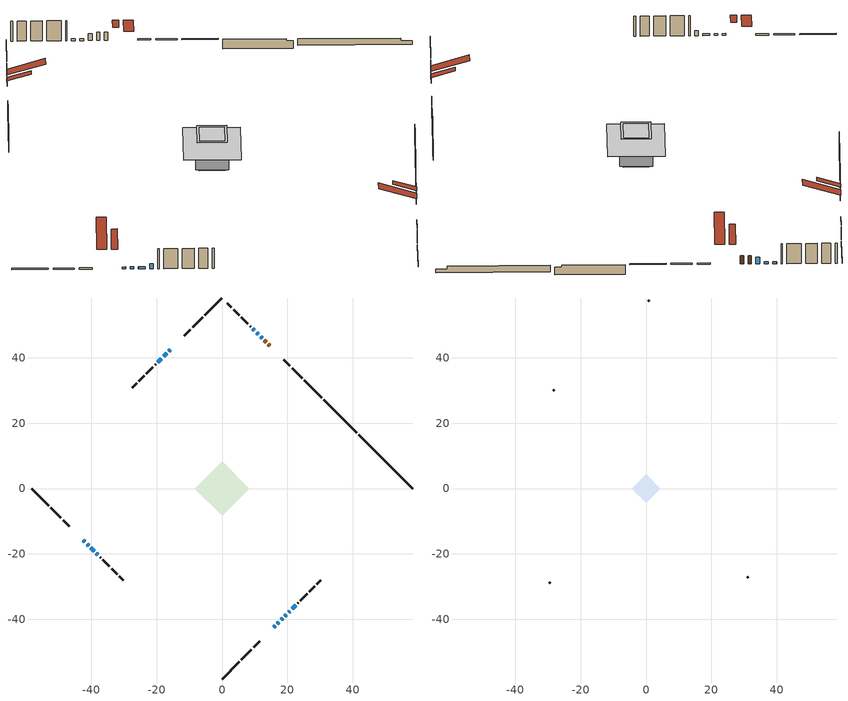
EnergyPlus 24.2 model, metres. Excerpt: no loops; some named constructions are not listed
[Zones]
conditioned space
 floor adiabatic (AdiabaticFloorConstruction): -8.29,0 0,8.29 8.29,0 0,-8.29 z2.58
 floor foundation (Slab1 construction): -4.77,0 0,4.77 4.77,0 0,-4.77 z-1.46
 floor foundation (Slab1 construction 1): -3.74,0 0,3.74 3.74,0 0,-3.74 z-2.15
 wall outside (RimJoist1 construction): 0,-58.33 5.28,-53.05 / -58.33,0 -53.05,-5.28 / 0,58.33 -5.28,53.05 / 30.48,27.85 25.2,33.13 z0.14:0.44
 wall outside (RimJoist2 construction): 5.94,-52.39 9.02,-49.31 / -52.39,-5.94 -49.31,-9.02 / -5.94,52.39 -9.02,49.31 / 24.55,33.78 21.47,36.86 z0.14:0.44
 wall outside (RimJoist3 construction): 9.67,-48.66 11.57,-46.76 / -48.66,-9.67 -46.76,-11.57 / -9.67,48.66 -11.57,46.76 / 20.81,37.52 18.91,39.42 z0.14:0.44
 wall outside (AdiabaticWallConstruction 1): 14.59,43.74 14.13,44.2 / 13.48,44.85 13.01,45.32 z0.14:2.17
 wall outside (AdiabaticWallConstruction): -15.89,42.44 -16.34,41.99 z0.14:0.65; 15.89,-42.44 16.23,-42.1 z0.14:1; 12.35,45.98 11.79,46.54 z0.14:1.74; 16.88,-41.44 17.43,-40.9 z0.14:0.9; 11.14,47.19 10.6,47.73 / -42.44,-15.89 -41.97,-16.36 / -41.32,-17.01 -40.78,-17.55 / -40.12,-18.21 -39.19,-19.14 / 9.94,48.39 9.4,48.93 / 18.08,-40.25 18.55,-39.78 z0.14:0.6; -16.99,41.34 -17.91,40.42 z0.14:1.79; 19.2,-39.12 19.75,-38.58 / -38.53,-19.8 -37.99,-20.34 / -18.57,39.76 -19.64,38.68 / 21.45,-36.88 22.53,-35.8 z0.14:1.36; 20.4,-37.93 20.8,-37.53 z0.14:0.96
 wall outside (Wall1 construction): 23.19,-35.14 23.36,-34.97 / -37.33,-20.99 -37.16,-21.17 / -20.3,38.03 -20.47,37.86 / 8.75,49.58 8.57,49.75 z0.14:5.02
 wall outside (Wall2 construction): 24.02,-34.31 26.05,-32.28 / -36.51,-21.82 -34.47,-23.86 / -21.13,37.2 -23.16,35.17 / 7.92,50.41 5.88,52.44 z0.14:5.02
 wall outside (Wall3 construction): 26.71,-31.62 28.39,-29.94 / -33.82,-24.51 -32.14,-26.19 / -23.82,34.51 -25.5,32.83 / 5.23,53.1 3.55,54.78 z0.14:5.02
 wall outside (Wall4 construction): 29.04,-29.29 30.31,-28.02 / -31.48,-26.85 -30.21,-28.11 / -26.16,32.17 -27.42,30.91 / 2.89,55.44 1.63,56.7 z0.14:5.02
 wall foundation (FoundationWall1 construction): 41.91,16.42,-1.46 41.91,16.42,0.14 56.69,1.64,0.14 56.69,1.64,-0.55 58.33,0,-0.55 58.33,0,-1.46
 wall foundation (FoundationWall2 construction): 31.14,27.19,-2.15 31.14,27.19,0.14 40.24,18.09,0.14 40.24,18.09,-0.31 41.25,17.08,-0.31 41.25,17.08,-2.15
 window (WindowConstruction 8): -15.89,42.44 -16.34,41.99 z0.14:0.65
 window (WindowConstruction 9): 15.89,-42.44 16.23,-42.1 z0.14:1
 window (WindowConstruction 6): 12.35,45.98 11.79,46.53 z0.14:1.74
 window (WindowConstruction 7): 16.89,-41.44 17.42,-40.9 z0.14:0.9
 window (WindowConstruction 10): 11.14,47.19 10.6,47.73 z0.14:0.6
 window (WindowConstruction 11): -42.44,-15.89 -41.97,-16.36 z0.14:0.6
 window (WindowConstruction 12): -41.32,-17.01 -40.78,-17.55 z0.14:0.6
 window (WindowConstruction 13): -40.12,-18.21 -39.19,-19.14 z0.14:0.6
 window (WindowConstruction 14): 9.94,48.39 9.4,48.93 z0.14:0.6
 window (WindowConstruction 15): 18.08,-40.25 18.55,-39.78 z0.14:0.6
 window (WindowConstruction): -16.99,41.34 -17.91,40.42 z0.14:1.79
 window (WindowConstruction 1): 19.21,-39.12 19.74,-38.58 z0.14:1.36
 window (WindowConstruction 2): 20.4,-37.93 20.8,-37.53 z0.14:0.95
 window (WindowConstruction 3): -38.53,-19.8 -37.99,-20.34 z0.14:1.36
 window (WindowConstruction 4): -18.57,39.76 -19.64,38.69 z0.14:1.36
 window (WindowConstruction 5): 21.45,-36.88 22.53,-35.8 z0.14:1.36
 door (Door): 14.59,43.74 14.13,44.2 z0.14:2.17
 door (Door 1): 13.48,44.85 13.01,45.32 z0.14:2.17
 ceiling adiabatic (AdiabaticFloorConstruction): 0,-8.29 8.29,0 0,8.29 -8.29,0 z2.58
 roof outside (Roof3 construction): 15.23,-43.1,5.02 11.8,-39.66,6.64 10.89,-40.57,6.64 14.33,-44,5.02; -43.1,-15.23,5.02 -39.66,-11.8,6.64 -40.57,-10.89,6.64 -44,-14.33,5.02; -15.23,43.1,5.02 -11.8,39.66,6.64 -10.89,40.57,6.64 -14.33,44,5.02; 15.25,43.08,5.02 11.82,39.65,6.64 12.72,38.74,6.64 16.15,42.17,5.02
attic - vented
 floor to conditioned space (Floor1 construction Reversed): -3.61,0 0,3.61 3.61,0 0,-3.61 z5.02
 floor to conditioned space (Floor2 construction Reversed): -4.32,0 0,4.32 4.32,0 0,-4.32 z5.02
 wall outside (Wall5 construction): 30.96,-27.36 31.28,-27.05 / -29.56,-28.77 -29.25,-29.08 / -28.08,30.25 -28.39,29.94 / 0.97,57.36 0.66,57.67 z0.14:5.02
 roof outside (Roof1 construction): 13.67,-44.66,5.02 8.19,-39.18,7.6 6.74,-40.62,7.6 12.22,-46.1,5.02; -44.66,-13.67,5.02 -39.18,-8.19,7.6 -40.62,-6.74,7.6 -46.1,-12.22,5.02; -13.67,44.66,5.02 -8.19,39.18,7.6 -6.74,40.62,7.6 -12.22,46.1,5.02; 16.81,41.52,5.02 11.33,36.03,7.6 12.77,34.59,7.6 18.26,40.07,5.02
[Material] Roughness=Rough; Thermal Absorptance=0.9
Name | Thickness {m} | Conductivity {W/m-K} | Density {kg/m3} | Specific Heat {J/kg-K} | Solar Absorptance | Visible Absorptance
ceiling loosefill ins | 0.0846667 | 0.0480833 | 16.02 | 1046.75 | 0.7 | 0.7
ceiling stud and cavity | 0.1397 | 0.629645 | 65.682 | 1177.47 | 0.7 | 0.7
ceiling stud and cavity 1 | 0.1397 | 0.108681 | 65.682 | 1177.47 | 0.7 | 0.7
gypsum board | 0.0127 | 0.160291 | 801 | 837.4 | 0.6 | 0.6
[Construction]
Floor1 construction: ceiling loosefill ins, ceiling stud and cavity, gypsum board
Floor2 construction: ceiling stud and cavity 1, gypsum board
[EnergyManagementSystem:Program]
component_loads_program: Set loads_htg_walls = 0; Set loads_htg_rim_joists = 0; Set loads_htg_foundation_walls = 0; Set loads_htg_floors = 0; Set loads_htg_slabs = 0; Set loads_htg_ceilings = 0; Set loads_htg_roofs = 0; Set loads_htg_windows_conduction = 0; Set loads_htg_windows_solar = 0; Set loads_htg_doors = 0; Set loads_htg_skylights_conduction = 0; Set loads_htg_skylights_solar = 0; Set loads_htg_internal_mass = 0; Set loads_htg_intgains = 0; Set loads_htg_lighting = 0; Set loads_htg_infil = 0; Set loads_htg_mechvent = 0; Set loads_htg_natvent = 0; Set loads_htg_whf = 0; Set loads_htg_ducts = 0; Set loads_clg_walls = 0; Set loads_clg_rim_joists = 0; Set loads_clg_foundation_walls = 0; Set loads_clg_floors = 0; Set loads_clg_slabs = 0; Set loads_clg_ceilings = 0; Set loads_clg_roofs = 0; Set loads_clg_windows_conduction = 0; Set loads_clg_windows_solar = 0; Set loads_clg_doors = 0; Set loads_clg_skylights_conduction = 0; Set loads_clg_skylights_solar = 0; Set loads_clg_internal_mass = 0; Set loads_clg_intgains = 0; Set loads_clg_lighting = 0; Set loads_clg_infil = 0; Set loads_clg_mechvent = 0; Set loads_clg_natvent = 0; Set loads_clg_whf = 0; Set loads_clg_ducts = 0; Set hr_walls = 0; Set hr_walls = hr_walls + s_conv_24 + s_ig_24 + s_sol_24 + s_lgt_24 + s_surf_24; Set hr_walls = hr_walls + s_conv_25 + s_ig_25 + s_sol_25 + s_lgt_25 + s_surf_25; Set hr_walls = hr_walls + s_conv_26 + s_ig_26 + s_sol_26 + s_lgt_26 + s_surf_26; Set hr_walls = hr_walls + s_conv_27 + s_ig_27 + s_sol_27 + s_lgt_27 + s_surf_27; Set hr_walls = hr_walls + s_conv_28 + s_ig_28 + s_sol_28 + s_lgt_28 + s_surf_28; Set hr_walls = hr_walls + s_conv_29 + s_ig_29 + s_sol_29 + s_lgt_29 + s_surf_29; Set hr_walls = hr_walls + s_conv_30 + s_ig_30 + s_sol_30 + s_lgt_30 + s_surf_30; Set hr_walls = hr_walls + s_conv_31 + s_ig_31 + s_sol_31 + s_lgt_31 + s_surf_31; Set hr_walls = hr_walls + s_conv_32 + s_ig_32 + s_sol_32 + s_lgt_32 + s_surf_32; Set hr_walls = hr_walls + s_conv_33 + s_ig_33 + s_sol_33 + s_lgt_33 + s_surf_33; Set hr_walls = hr_walls + s_conv_34 + s_ig_34 + s_sol_34 + s_lgt_34 + s_surf_34; Set hr_walls = hr_walls + s_conv_35 + s_ig_35 + s_sol_35 + s_lgt_35 + s_surf_35; Set hr_walls = hr_walls + s_conv_36 + s_ig_36 + s_sol_36 + s_lgt_36 + s_surf_36; Set hr_walls = hr_walls + s_conv_37 + s_ig_37 + s_sol_37 + s_lgt_37 + s_surf_37; Set hr_walls = hr_walls + s_conv_38 + s_ig_38 + s_sol_38 + s_lgt_38 + s_surf_38; Set hr_walls = hr_walls + s_conv_39 + s_ig_39 + s_sol_39 + s_lgt_39 + s_surf_39; Set hr_rim_joists = 0; Set hr_rim_joists = hr_rim_joists + s_conv_6 + s_ig_6 + s_sol_6 + s_lgt_6 + s_surf_6; Set hr_rim_joists = hr_rim_joists + s_conv_7 + s_ig_7 + s_sol_7 + s_lgt_7 + s_surf_7; Set hr_rim_joists = hr_rim_joists + s_conv_8 + s_ig_8 + s_sol_8 + s_lgt_8 + s_surf_8; Set hr_rim_joists = hr_rim_joists + s_conv_9 + s_ig_9 + s_sol_9 + s_lgt_9 + s_surf_9; Set hr_rim_joists = hr_rim_joists + s_conv_10 + s_ig_10 + s_sol_10 + s_lgt_10 + s_surf_10; Set hr_rim_joists = hr_rim_joists + s_conv_11 + s_ig_11 + s_sol_11 + s_lgt_11 + s_surf_11; Set hr_rim_joists = hr_rim_joists + s_conv_12 + s_ig_12 + s_sol_12 + s_lgt_12 + s_surf_12; Set hr_rim_joists = hr_rim_joists + s_conv_13 + s_ig_13 + s_sol_13 + s_lgt_13 + s_surf_13; Set hr_rim_joists = hr_rim_joists + s_conv_14 + s_ig_14 + s_sol_14 + s_lgt_14 + s_surf_14; Set hr_rim_joists = hr_rim_joists + s_conv_15 + s_ig_15 + s_sol_15 + s_lgt_15 + s_surf_15; Set hr_rim_joists = hr_rim_joists + s_conv_16 + s_ig_16 + s_sol_16 + s_lgt_16 + s_surf_16; Set hr_rim_joists = hr_rim_joists + s_conv_17 + s_ig_17 + s_sol_17 + s_lgt_17 + s_surf_17; Set hr_foundation_walls = 0; Set hr_foundation_walls = hr_foundation_walls + s_conv_2 + s_ig_2 + s_sol_2 + s_lgt_2 + s_surf_2; Set hr_foundation_walls = hr_foundation_walls + s_conv_3 + s_ig_3 + s_sol_3 + s_lgt_3 + s_surf_3; Set hr_floors = 0; Set hr_slabs = 0; Set hr_slabs = hr_slabs + s_conv_22 + s_ig_22 + s_sol_22 + s_lgt_22 + s_surf_22; Set hr_slabs = hr_slabs + s_conv_23 + s_ig_23 + s_sol_23 + s_lgt_23 + s_surf_23; Set hr_ceilings = 0; Set hr_ceilings = hr_ceilings + s_conv + s_ig + s_sol + s_lgt + s_surf; Set hr_ceilings = hr_ceilings + s_conv_1 + s_ig_1 + s_sol_1 + s_lgt_1 + s_surf_1; Set hr_roofs = 0; Set hr_roofs = hr_roofs + s_conv_18 + s_ig_18 + s_sol_18 + s_lgt_18 + s_surf_18; Set hr_roofs = hr_roofs + s_conv_19 + s_ig_19 + s_sol_19 + s_lgt_19 + s_surf_19; Set hr_roofs = hr_roofs + s_conv_20 + s_ig_20 + s_sol_20 + s_lgt_20 + s_surf_20; Set hr_roofs = hr_roofs + s_conv_21 + s_ig_21 + s_sol_21 + s_lgt_21 + s_surf_21; Set hr_windows_conduction = 0; Set hr_windows_conduction = hr_windows_conduction + ss_conv_2; Set hr_windows_conduction = hr_windows_conduction + ss_ig_2; Set hr_windows_conduction = hr_windows_conduction + ss_surf_2; Set hr_windows_conduction = hr_windows_conduction + ss_conv_3; Set hr_windows_conduction = hr_windows_conduction + ss_ig_3; Set hr_windows_conduction = hr_windows_conduction + ss_surf_3; Set hr_windows_conduction = hr_windows_conduction + ss_conv_4; Set hr_windows_conduction = hr_windows_conduction + ss_ig_4; Set hr_windows_conduction = hr_windows_conduction + ss_surf_4; Set hr_windows_conduction = hr_windows_conduction + ss_conv_5; Set hr_windows_conduction = hr_windows_conduction + ss_ig_5; Set hr_windows_conduction = hr_windows_conduction + ss_surf_5; Set hr_windows_conduction = hr_windows_conduction + ss_conv_6; Set hr_windows_conduction = hr_windows_conduction + ss_ig_6; Set hr_windows_conduction = hr_windows_conduction + ss_surf_6; Set hr_windows_conduction = hr_windows_conduction + ss_conv_7; Set hr_windows_conduction = hr_windows_conduction + ss_ig_7; Set hr_windows_conduction = hr_windows_conduction + ss_surf_7; Set hr_windows_conduction = hr_windows_conduction + ss_conv_8; Set hr_windows_conduction = hr_windows_conduction + ss_ig_8; Set hr_windows_conduction = hr_windows_conduction + ss_surf_8; Set hr_windows_conduction = hr_windows_conduction + ss_conv_9; Set hr_windows_conduction = hr_windows_conduction + ss_ig_9; Set hr_windows_conduction = hr_windows_conduction + ss_surf_9; Set hr_windows_conduction = hr_windows_conduction + ss_conv_10; Set hr_windows_conduction = hr_windows_conduction + ss_ig_10; Set hr_windows_conduction = hr_windows_conduction + ss_surf_10; Set hr_windows_conduction = hr_windows_conduction + ss_conv_11; Set hr_windows_conduction = hr_windows_conduction + ss_ig_11; Set hr_windows_conduction = hr_windows_conduction + ss_surf_11; Set hr_windows_conduction = hr_windows_conduction + ss_conv_12; Set hr_windows_conduction = hr_windows_conduction + ss_ig_12; Set hr_windows_conduction = hr_windows_conduction + ss_surf_12; Set hr_windows_conduction = hr_windows_conduction + ss_conv_13; Set hr_windows_conduction = hr_windows_conduction + ss_ig_13; Set hr_windows_conduction = hr_windows_conduction + ss_surf_13; Set hr_windows_conduction = hr_windows_conduction + ss_conv_14; Set hr_windows_conduction = hr_windows_conduction + ss_ig_14; Set hr_windows_conduction = hr_windows_conduction + ss_surf_14; Set hr_windows_conduction = hr_windows_conduction + ss_conv_15; Set hr_windows_conduction = hr_windows_conduction + ss_ig_15; Set hr_windows_conduction = hr_windows_conduction + ss_surf_15; Set hr_windows_conduction = hr_windows_conduction + ss_conv_16; Set hr_windows_conduction = hr_windows_conduction + ss_ig_16; Set hr_windows_conduction = hr_windows_conduction + ss_surf_16; Set hr_windows_conduction = hr_windows_conduction + ss_conv_17; Set hr_windows_conduction = hr_windows_conduction + ss_ig_17; Set hr_windows_conduction = hr_windows_conduction + ss_surf_17; Set hr_windows_solar = 0; Set hr_windows_solar = hr_windows_solar - ss_trans_in * ZoneTimestep * 3600 + ss_back_out * ZoneTimestep * 3600 + ss_trans_out * ZoneTimestep * 3600; Set hr_windows_solar = hr_windows_solar - ss_trans_in_1 * ZoneTimestep * 3600 + ss_back_out_1 * ZoneTimestep * 3600 + ss_trans_out_1 * ZoneTimestep * 3600; Set hr_windows_solar = hr_windows_solar - ss_trans_in_2 * ZoneTimestep * 3600 + ss_back_out_2 * ZoneTimestep * 3600 + ss_trans_out_2 * ZoneTimestep * 3600; Set hr_windows_solar = hr_windows_solar - ss_trans_in_3 * ZoneTimestep * 3600 + ss_back_out_3 * ZoneTimestep * 3600 + ss_trans_out_3 * ZoneTimestep * 3600; Set hr_windows_solar = hr_windows_solar - ss_trans_in_4 * ZoneTimestep * 3600 + ss_back_out_4 * ZoneTimestep * 3600 + ss_trans_out_4 * ZoneTimestep * 3600; Set hr_windows_solar = hr_windows_solar - ss_trans_in_5 * ZoneTimestep * 3600 + ss_back_out_5 * ZoneTimestep * 3600 + ss_trans_out_5 * ZoneTimestep * 3600; Set hr_windows_solar = hr_windows_solar - ss_trans_in_6 * ZoneTimestep * 3600 + ss_back_out_6 * ZoneTimestep * 3600 + ss_trans_out_6 * ZoneTimestep * 3600; Set hr_windows_solar = hr_windows_solar - ss_trans_in_7 * ZoneTimestep * 3600 + ss_back_out_7 * ZoneTimestep * 3600 + ss_trans_out_7 * ZoneTimestep * 3600; Set hr_windows_solar = hr_windows_solar - ss_trans_in_8 * ZoneTimestep * 3600 + ss_back_out_8 * ZoneTimestep * 3600 + ss_trans_out_8 * ZoneTimestep * 3600; Set hr_windows_solar = hr_windows_solar - ss_trans_in_9 * ZoneTimestep * 3600 + ss_back_out_9 * ZoneTimestep * 3600 + ss_trans_out_9 * ZoneTimestep * 3600; Set hr_windows_solar = hr_windows_solar - ss_trans_in_10 * ZoneTimestep * 3600 + ss_back_out_10 * ZoneTimestep * 3600 + ss_trans_out_10 * ZoneTimestep * 3600; Set hr_windows_solar = hr_windows_solar - ss_trans_in_11 * ZoneTimestep * 3600 + ss_back_out_11 * ZoneTimestep * 3600 + ss_trans_out_11 * ZoneTimestep * 3600; Set hr_windows_solar = hr_windows_solar - ss_trans_in_12 * ZoneTimestep * 3600 + ss_back_out_12 * ZoneTimestep * 3600 + ss_trans_out_12 * ZoneTimestep * 3600; Set hr_windows_solar = hr_windows_solar - ss_trans_in_13 * ZoneTimestep * 3600 + ss_back_out_13 * ZoneTimestep * 3600 + ss_trans_out_13 * ZoneTimestep * 3600; Set hr_windows_solar = hr_windows_solar - ss_trans_in_14 * ZoneTimestep * 3600 + ss_back_out_14 * ZoneTimestep * 3600 + ss_trans_out_14 * ZoneTimestep * 3600; Set hr_windows_solar = hr_windows_solar - ss_trans_in_15 * ZoneTimestep * 3600 + ss_back_out_15 * ZoneTimestep * 3600 + ss_trans_out_15 * ZoneTimestep * 3600; Set hr_doors = 0; Set hr_doors = hr_doors + ss_sol; Set hr_doors = hr_doors + ss_lgt; Set hr_doors = hr_doors + ss_conv; Set hr_doors = hr_doors + ss_ig; Set hr_doors = hr_doors + ss_surf; Set hr_doors = hr_doors + ss_sol_1; Set hr_doors = hr_doors + ss_lgt_1; Set hr_doors = hr_doors + ss_conv_1; Set hr_doors = hr_doors + ss_ig_1; Set hr_doors = hr_doors + ss_surf_1; Set hr_skylights_conduction = 0; Set hr_skylights_solar = 0; Set hr_internal_mass = 0; Set hr_internal_mass = hr_internal_mass + s_conv_4 + s_ig_4 + s_sol_4 + s_lgt_4 + s_surf_4; Set hr_internal_mass = hr_internal_mass + s_conv_5 + s_ig_5 + s_sol_5 + s_lgt_5 + s_surf_5; Set hr_internal_mass = hr_internal_mass + im_conv + im_ig + im_sol + im_lgt + im_surf; Set hr_internal_mass = hr_internal_mass + im_conv_1 + im_ig_1 + im_sol_1 + im_lgt_1 + im_surf_1; Set hr_intgains = 0; Set hr_intgains = hr_intgains - ig_ee_conv - ig_ee_rad - ig_ee_conv_1 - ig_ee_rad_1 - ig_ee_conv_2 - ig_ee_rad_2 - ig_ee_conv_3 - ig_ee_rad_3 - ig_ee_conv_4 - ig_ee_rad_4 - ig_ee_conv_5 - ig_ee_rad_5 - ig_ee_conv_6 - ig_ee_rad_6 - ig_oe_conv - ig_oe_rad - ig_oe_conv_1 - ig_oe_rad_1 - ig_oe_conv_2 - ig_oe_rad_2 - ig_oe_conv_3 - ig_oe_rad_3 - ig_oe_conv_4 - ig_oe_rad_4 - ig_ppl_conv - ig_ppl_rad; Set hr_lighting = 0; Set hr_lighting = hr_lighting - ig_lgt_conv - ig_lgt_rad - ig_lgt_vis; Set hr_infil = 0; Set hr_infil = hr_infil - airflow_gain + airflow_loss; Set hr_natvent = 0; Set hr_natvent = hr_natvent - airflow_gain_1 + airflow_loss_1; Set hr_whf = 0; Set hr_whf = hr_whf - airflow_gain_2 + airflow_loss_2; Set hr_mechvent = 0; Set hr_mechvent = hr_mechvent - mv_conv - mv_rad - mv_conv_1 - mv_rad_1 - mv_conv_2 - mv_rad_2 - mv_conv_3 - mv_rad_3; Set hr_ducts = 0; Set hr_intgains = hr_intgains + dhw_loss * (1.0*(1-dhw_rtf) + 1.0*dhw_rtf); Set htg_mode = 0; Set clg_mode = 0; If (htg_load_cond > 0); Set htg_mode = 1.0; ElseIf (clg_load_cond > 0); Set clg_mode = 0.0; Else; Set htg_season = 0; Set clg_season = 0; If ((DayOfYear >= 1) && (DayOfYear <= 365)); Set clg_season = 1; EndIf; If ((DayOfYear >= 1) && (DayOfYear <= 365)); Set htg_season = 1; EndIf; If ((airflow_gain_1 <> 0) || (airflow_loss_1 <> 0)) && (clg_season == 1); Set clg_mode = 0.0; ElseIf ((airflow_gain_2 <> 0) || (airflow_loss_2 <> 0)) && (clg_season == 1); Set clg_mode = 0.0; Else; Set Tmid_setpoint = (htg_sp_s_1 + clg_sp_s_1) / 2; If (tin_s_1 > Tmid_setpoint) && (clg_season == 1); Set clg_mode = 0.0; ElseIf (tin_s_1 < Tmid_setpoint) && (htg_season == 1); Set htg_mode = 1.0; EndIf; EndIf; EndIf; Set loads_htg_walls = loads_htg_walls + (hr_walls * htg_mode * 1); Set loads_htg_rim_joists = loads_htg_rim_joists + (hr_rim_joists * htg_mode * 1); Set loads_htg_foundation_walls = loads_htg_foundation_walls + (hr_foundation_walls * htg_mode * 1); Set loads_htg_floors = loads_htg_floors + (hr_floors * htg_mode * 1); Set loads_htg_slabs = loads_htg_slabs + (hr_slabs * htg_mode * 1); Set loads_htg_ceilings = loads_htg_ceilings + (hr_ceilings * htg_mode * 1); Set loads_htg_roofs = loads_htg_roofs + (hr_roofs * htg_mode * 1); Set loads_htg_windows_conduction = loads_htg_windows_conduction + (hr_windows_conduction * htg_mode * 1); Set loads_htg_windows_solar = loads_htg_windows_solar + (hr_windows_solar * htg_mode * 1); Set loads_htg_doors = loads_htg_doors + (hr_doors * htg_mode * 1); Set loads_htg_skylights_conduction = loads_htg_skylights_conduction + (hr_skylights_conduction * htg_mode * 1); Set loads_htg_skylights_solar = loads_htg_skylights_solar + (hr_skylights_solar * htg_mode * 1); Set loads_htg_internal_mass = loads_htg_internal_mass + (hr_internal_mass * htg_mode * 1); Set loads_htg_intgains = loads_htg_intgains + (hr_intgains * htg_mode * 1); Set loads_htg_lighting = loads_htg_lighting + (hr_lighting * htg_mode * 1); Set loads_htg_infil = loads_htg_infil + (hr_infil * htg_mode * 1); Set loads_htg_mechvent = loads_htg_mechvent + (hr_mechvent * htg_mode * 1); Set loads_htg_natvent = loads_htg_natvent + (hr_natvent * htg_mode * 1); Set loads_htg_whf = loads_htg_whf + (hr_whf * htg_mode * 1); Set loads_htg_ducts = loads_htg_ducts + (hr_ducts * htg_mode * 1); Set loads_clg_walls = loads_clg_walls + (-hr_walls * clg_mode * 1); Set loads_clg_rim_joists = loads_clg_rim_joists + (-hr_rim_joists * clg_mode * 1); Set loads_clg_foundation_walls = loads_clg_foundation_walls + (-hr_foundation_walls * clg_mode * 1); Set loads_clg_floors = loads_clg_floors + (-hr_floors * clg_mode * 1); Set loads_clg_slabs = loads_clg_slabs + (-hr_slabs * clg_mode * 1); Set loads_clg_ceilings = loads_clg_ceilings + (-hr_ceilings * clg_mode * 1); Set loads_clg_roofs = loads_clg_roofs + (-hr_roofs * clg_mode * 1); Set loads_clg_windows_conduction = loads_clg_windows_conduction + (-hr_windows_conduction * clg_mode * 1); Set loads_clg_windows_solar = loads_clg_windows_solar + (-hr_windows_solar * clg_mode * 1); Set loads_clg_doors = loads_clg_doors + (-hr_doors * clg_mode * 1); Set loads_clg_skylights_conduction = loads_clg_skylights_conduction + (-hr_skylights_conduction * clg_mode * 1); Set loads_clg_skylights_solar = loads_clg_skylights_solar + (-hr_skylights_solar * clg_mode * 1); Set loads_clg_internal_mass = loads_clg_internal_mass + (-hr_internal_mass * clg_mode * 1); Set loads_clg_intgains = loads_clg_intgains + (-hr_intgains * clg_mode * 1); Set loads_clg_lighting = loads_clg_lighting + (-hr_lighting * clg_mode * 1); Set loads_clg_infil = loads_clg_infil + (-hr_infil * clg_mode * 1); Set loads_clg_mechvent = loads_clg_mechvent + (-hr_mechvent * clg_mode * 1); Set loads_clg_natvent = loads_clg_natvent + (-hr_natvent * clg_mode * 1); Set loads_clg_whf = loads_clg_whf + (-hr_whf * clg_mode * 1); Set loads_clg_ducts = loads_clg_ducts + (-hr_ducts * clg_mode * 1)
[EnergyManagementSystem:OutputVariable] Type of Data in Variable=Summed; Update Frequency=ZoneTimestep; Units=J
Name | EMS Variable | EMS Program or Subroutine
Energy Management System Output Variable 13 | loads_htg_skylights_conduction | component_loads_program
Energy Management System Output Variable 14 | loads_htg_skylights_solar | component_loads_program
Energy Management System Output Variable 15 | loads_htg_floors | component_loads_program
Energy Management System Output Variable 16 | loads_htg_slabs | component_loads_program
Energy Management System Output Variable 17 | loads_htg_internal_mass | component_loads_program
Energy Management System Output Variable 18 | loads_htg_infil | component_loads_program
Energy Management System Output Variable 19 | loads_htg_natvent | component_loads_program
Energy Management System Output Variable 20 | loads_htg_mechvent | component_loads_program
Energy Management System Output Variable 21 | loads_htg_whf | component_loads_program
Energy Management System Output Variable 22 | loads_htg_ducts | component_loads_program
Energy Management System Output Variable 23 | loads_htg_intgains | component_loads_program
Energy Management System Output Variable 24 | loads_htg_lighting | component_loads_program
Energy Management System Output Variable 25 | loads_clg_roofs | component_loads_program
Energy Management System Output Variable 26 | loads_clg_ceilings | component_loads_program
Energy Management System Output Variable 27 | loads_clg_walls | component_loads_program
Energy Management System Output Variable 28 | loads_clg_rim_joists | component_loads_program
Energy Management System Output Variable 29 | loads_clg_foundation_walls | component_loads_program
Energy Management System Output Variable 30 | loads_clg_doors | component_loads_program
Energy Management System Output Variable 31 | loads_clg_windows_conduction | component_loads_program
Energy Management System Output Variable 32 | loads_clg_windows_solar | component_loads_program
Energy Management System Output Variable 33 | loads_clg_skylights_conduction | component_loads_program
Energy Management System Output Variable 34 | loads_clg_skylights_solar | component_loads_program
Energy Management System Output Variable 35 | loads_clg_floors | component_loads_program
Energy Management System Output Variable 36 | loads_clg_slabs | component_loads_program
Energy Management System Output Variable 37 | loads_clg_internal_mass | component_loads_program
Energy Management System Output Variable 38 | loads_clg_infil | component_loads_program
Energy Management System Output Variable 39 | loads_clg_natvent | component_loads_program
Energy Management System Output Variable 40 | loads_clg_mechvent | component_loads_program
Energy Management System Output Variable 41 | loads_clg_whf | component_loads_program
Energy Management System Output Variable 42 | loads_clg_ducts | component_loads_program
Energy Management System Output Variable 43 | loads_clg_intgains | component_loads_program
Energy Management System Output Variable 44 | loads_clg_lighting | component_loads_program
Energy Management System Output Variable 45 | loads_htg_tot | total_loads_program
Energy Management System Output Variable 46 | loads_clg_tot | total_loads_program
[Schedule:Day:Interval]
interior lighting schedule day: No, 01:00, 0.108182, 04:00, 0.0901515, 05:00, 0.0991667, 06:00, 0.162273, 07:00, 0.270455, 08:00, 0.342576, 10:00, 0.369621, 11:00, 0.351591, 12:00, 0.333561, 13:00, 0.324545, 14:00, 0.31553, 15:00, 0.333561, 16:00, 0.369621, 17:00, 0.450758, 18:00, 0.585985, 19:00, 0.775303, 20:00, 0.955606, 21:00, 0.991667, 22:00, 0.712197, 23:00, 0.360606, 24:00, 0.162273
interior lighting schedule day 1: No, 01:00, 0.100909, 04:00, 0.0840909, 05:00, 0.0925, 06:00, 0.151364, 07:00, 0.252273, 08:00, 0.319545, 10:00, 0.344773, 11:00, 0.327955, 12:00, 0.311136, 13:00, 0.302727, 14:00, 0.294318, 15:00, 0.311136, 16:00, 0.344773, 17:00, 0.420455, 18:00, 0.546591, 19:00, 0.723182, 20:00, 0.891364, 21:00, 0.925, 22:00, 0.664318, 23:00, 0.336364, 24:00, 0.151364
interior lighting schedule day 2: No, 01:00, 0.0927273, 04:00, 0.0772727, 05:00, 0.085, 06:00, 0.139091, 07:00, 0.231818, 08:00, 0.293636, 10:00, 0.316818, 11:00, 0.301364, 12:00, 0.285909, 13:00, 0.278182, 14:00, 0.270455, 15:00, 0.285909, 16:00, 0.316818, 17:00, 0.386364, 18:00, 0.502273, 19:00, 0.664545, 20:00, 0.819091, 21:00, 0.85, 22:00, 0.610455, 23:00, 0.309091, 24:00, 0.139091
interior lighting schedule day 3: No, 01:00, 0.0845455, 04:00, 0.0704545, 05:00, 0.0775, 06:00, 0.126818, 07:00, 0.211364, 08:00, 0.267727, 10:00, 0.288864, 11:00, 0.274773, 12:00, 0.260682, 13:00, 0.253636, 14:00, 0.246591, 15:00, 0.260682, 16:00, 0.288864, 17:00, 0.352273, 18:00, 0.457955, 19:00, 0.605909, 20:00, 0.746818, 21:00, 0.775, 22:00, 0.556591, 23:00, 0.281818, 24:00, 0.126818
interior lighting schedule day 4: No, 01:00, 0.0763636, 04:00, 0.0636364, 05:00, 0.07, 06:00, 0.114545, 07:00, 0.190909, 08:00, 0.241818, 10:00, 0.260909, 11:00, 0.248182, 12:00, 0.235455, 13:00, 0.229091, 14:00, 0.222727, 15:00, 0.235455, 16:00, 0.260909, 17:00, 0.318182, 18:00, 0.413636, 19:00, 0.547273, 20:00, 0.674545, 21:00, 0.7, 22:00, 0.502727, 23:00, 0.254545, 24:00, 0.114545
interior lighting schedule day 5: No, 01:00, 0.0727273, 04:00, 0.0606061, 05:00, 0.0666667, 06:00, 0.109091, 07:00, 0.181818, 08:00, 0.230303, 10:00, 0.248485, 11:00, 0.236364, 12:00, 0.224242, 13:00, 0.218182, 14:00, 0.212121, 15:00, 0.224242, 16:00, 0.248485, 17:00, 0.30303, 18:00, 0.393939, 19:00, 0.521212, 20:00, 0.642424, 21:00, 0.666667, 22:00, 0.478788, 23:00, 0.242424, 24:00, 0.109091
interior lighting schedule day 6: No, 01:00, 0.0745455, 04:00, 0.0621212, 05:00, 0.0683333, 06:00, 0.111818, 07:00, 0.186364, 08:00, 0.236061, 10:00, 0.254697, 11:00, 0.242273, 12:00, 0.229848, 13:00, 0.223636, 14:00, 0.217424, 15:00, 0.229848, 16:00, 0.254697, 17:00, 0.310606, 18:00, 0.403788, 19:00, 0.534242, 20:00, 0.658485, 21:00, 0.683333, 22:00, 0.490758, 23:00, 0.248485, 24:00, 0.111818
interior lighting schedule day 7: No, 01:00, 0.08, 04:00, 0.0666667, 05:00, 0.0733333, 06:00, 0.12, 07:00, 0.2, 08:00, 0.253333, 10:00, 0.273333, 11:00, 0.26, 12:00, 0.246667, 13:00, 0.24, 14:00, 0.233333, 15:00, 0.246667, 16:00, 0.273333, 17:00, 0.333333, 18:00, 0.433333, 19:00, 0.573333, 20:00, 0.706667, 21:00, 0.733333, 22:00, 0.526667, 23:00, 0.266667, 24:00, 0.12
interior lighting schedule day 8: No, 01:00, 0.0890909, 04:00, 0.0742424, 05:00, 0.0816667, 06:00, 0.133636, 07:00, 0.222727, 08:00, 0.282121, 10:00, 0.304394, 11:00, 0.289545, 12:00, 0.274697, 13:00, 0.267273, 14:00, 0.259848, 15:00, 0.274697, 16:00, 0.304394, 17:00, 0.371212, 18:00, 0.482576, 19:00, 0.638485, 20:00, 0.78697, 21:00, 0.816667, 22:00, 0.586515, 23:00, 0.29697, 24:00, 0.133636
interior lighting schedule day 9: No, 01:00, 0.0972727, 04:00, 0.0810606, 05:00, 0.0891667, 06:00, 0.145909, 07:00, 0.243182, 08:00, 0.30803, 10:00, 0.332348, 11:00, 0.316136, 12:00, 0.299924, 13:00, 0.291818, 14:00, 0.283712, 15:00, 0.299924, 16:00, 0.332348, 17:00, 0.405303, 18:00, 0.526894, 19:00, 0.697121, 20:00, 0.859242, 21:00, 0.891667, 22:00, 0.640379, 23:00, 0.324242, 24:00, 0.145909
interior lighting schedule day 10: No, 01:00, 0.105455, 04:00, 0.0878788, 05:00, 0.0966667, 06:00, 0.158182, 07:00, 0.263636, 08:00, 0.333939, 10:00, 0.360303, 11:00, 0.342727, 12:00, 0.325152, 13:00, 0.316364, 14:00, 0.307576, 15:00, 0.325152, 16:00, 0.360303, 17:00, 0.439394, 18:00, 0.571212, 19:00, 0.755758, 20:00, 0.931515, 21:00, 0.966667, 22:00, 0.694242, 23:00, 0.351515, 24:00, 0.158182
interior lighting schedule day 11: No, 01:00, 0.109091, 04:00, 0.0909091, 05:00, 0.1, 06:00, 0.163636, 07:00, 0.272727, 08:00, 0.345455, 10:00, 0.372727, 11:00, 0.354545, 12:00, 0.336364, 13:00, 0.327273, 14:00, 0.318182, 15:00, 0.336364, 16:00, 0.372727, 17:00, 0.454545, 18:00, 0.590909, 19:00, 0.781818, 20:00, 0.963636, 21:00, 1, 22:00, 0.718182, 23:00, 0.363636, 24:00, 0.163636
interior lighting schedule default day; occupants schedule default day; clothes dryer schedule default day; cooking range schedule default day; misc plug loads schedule default day; general water use schedule default day; clothes dryer exhaust 0 schedule default day; cooling season schedule day; cooling season schedule day 2; cooling season schedule default day; exterior lighting schedule default day; natural vent schedule default day: No, 24:00, 0
occupants schedule day: No, 05:00, 0.426829, 06:00, 0.719512, 07:00, 1, 08:00, 0.670732, 09:00, 0.329268, 14:00, 0.170732, 15:00, 0.231707, 16:00, 0.329268, 17:00, 0.5, 18:00, 0.670732, 19:00, 0.829268, 21:00, 1, 22:00, 0.853659, 23:00, 0.646341, 24:00, 0.426829
clothes dryer schedule day; clothes dryer exhaust 0 schedule day: No, 01:00, 0.123457, 02:00, 0.0740741, 03:00, 0.0493827, 04:00, 0.0246914, 05:00, 0.0493827, 06:00, 0.0740741, 07:00, 0.197531, 08:00, 0.395062, 09:00, 0.592593, 10:00, 0.839506, 11:00, 0.962963, 12:00, 1, 13:00, 0.91358, 14:00, 0.82716, 15:00, 0.716049, 16:00, 0.753086, 17:00, 0.679012, 18:00, 0.666667, 20:00, 0.62963, 21:00, 0.641975, 22:00, 0.666667, 23:00, 0.54321, 24:00, 0.296296
cooking range schedule day: No, 05:00, 0.0597015, 06:00, 0.11194, 07:00, 0.171642, 08:00, 0.291045, 11:00, 0.343284, 12:00, 0.402985, 13:00, 0.462687, 14:00, 0.343284, 15:00, 0.291045, 16:00, 0.402985, 17:00, 0.567164, 18:00, 1, 19:00, 0.850746, 20:00, 0.432836, 21:00, 0.291045, 22:00, 0.231343, 23:00, 0.171642, 24:00, 0.11194
misc plug loads schedule day: No, 06:00, 0.705882, 07:00, 0.745098, 08:00, 0.803922, 15:00, 0.823529, 16:00, 0.862745, 17:00, 0.921569, 18:00, 0.980392, 19:00, 1, 20:00, 0.980392, 21:00, 0.941176, 22:00, 0.862745, 23:00, 0.784314, 24:00, 0.72549
general water use schedule day: No, 01:00, 0.315068, 03:00, 0.287671, 04:00, 0.342466, 05:00, 0.369863, 06:00, 0.520548, 07:00, 0.60274, 08:00, 0.534247, 10:00, 0.506849, 11:00, 0.465753, 14:00, 0.479452, 15:00, 0.534247, 16:00, 0.589041, 17:00, 0.69863, 18:00, 0.876712, 19:00, 0.890411, 20:00, 0.986301, 21:00, 1, 22:00, 0.863014, 23:00, 0.616438, 24:00, 0.465753
cooling season schedule day 1: No, 24:00, 1
exterior lighting schedule day: No, 01:00, 0.566667, 03:00, 0.524167, 05:00, 0.495833, 06:00, 0.5525, 07:00, 0.623333, 08:00, 0.580833, 09:00, 0.439167, 10:00, 0.354167, 12:00, 0.34, 13:00, 0.354167, 14:00, 0.396667, 15:00, 0.425, 16:00, 0.495833, 17:00, 0.623333, 18:00, 0.793333, 19:00, 0.906667, 20:00, 0.963333, 21:00, 0.991667, 22:00, 0.920833, 23:00, 0.793333, 24:00, 0.665833
exterior lighting schedule day 1: No, 01:00, 0.528571, 03:00, 0.488929, 05:00, 0.4625, 06:00, 0.515357, 07:00, 0.581429, 08:00, 0.541786, 09:00, 0.409643, 10:00, 0.330357, 12:00, 0.317143, 13:00, 0.330357, 14:00, 0.37, 15:00, 0.396429, 16:00, 0.4625, 17:00, 0.581429, 18:00, 0.74, 19:00, 0.845714, 20:00, 0.898571, 21:00, 0.925, 22:00, 0.858929, 23:00, 0.74, 24:00, 0.621071
exterior lighting schedule day 10: No, 01:00, 0.552381, 03:00, 0.510952, 05:00, 0.483333, 06:00, 0.538571, 07:00, 0.607619, 08:00, 0.56619, 09:00, 0.428095, 10:00, 0.345238, 12:00, 0.331429, 13:00, 0.345238, 14:00, 0.386667, 15:00, 0.414286, 16:00, 0.483333, 17:00, 0.607619, 18:00, 0.773333, 19:00, 0.88381, 20:00, 0.939048, 21:00, 0.966667, 22:00, 0.897619, 23:00, 0.773333, 24:00, 0.649048
exterior lighting schedule day 11: No, 01:00, 0.571429, 03:00, 0.528571, 05:00, 0.5, 06:00, 0.557143, 07:00, 0.628571, 08:00, 0.585714, 09:00, 0.442857, 10:00, 0.357143, 12:00, 0.342857, 13:00, 0.357143, 14:00, 0.4, 15:00, 0.428571, 16:00, 0.5, 17:00, 0.628571, 18:00, 0.8, 19:00, 0.914286, 20:00, 0.971429, 21:00, 1, 22:00, 0.928571, 23:00, 0.8, 24:00, 0.671429
exterior lighting schedule day 2: No, 01:00, 0.485714, 03:00, 0.449286, 05:00, 0.425, 06:00, 0.473571, 07:00, 0.534286, 08:00, 0.497857, 09:00, 0.376429, 10:00, 0.303571, 12:00, 0.291429, 13:00, 0.303571, 14:00, 0.34, 15:00, 0.364286, 16:00, 0.425, 17:00, 0.534286, 18:00, 0.68, 19:00, 0.777143, 20:00, 0.825714, 21:00, 0.85, 22:00, 0.789286, 23:00, 0.68, 24:00, 0.570714
exterior lighting schedule day 3: No, 01:00, 0.442857, 03:00, 0.409643, 05:00, 0.3875, 06:00, 0.431786, 07:00, 0.487143, 08:00, 0.453929, 09:00, 0.343214, 10:00, 0.276786, 12:00, 0.265714, 13:00, 0.276786, 14:00, 0.31, 15:00, 0.332143, 16:00, 0.3875, 17:00, 0.487143, 18:00, 0.62, 19:00, 0.708571, 20:00, 0.752857, 21:00, 0.775, 22:00, 0.719643, 23:00, 0.62, 24:00, 0.520357
exterior lighting schedule day 4: No, 01:00, 0.4, 03:00, 0.37, 05:00, 0.35, 06:00, 0.39, 07:00, 0.44, 08:00, 0.41, 09:00, 0.31, 10:00, 0.25, 12:00, 0.24, 13:00, 0.25, 14:00, 0.28, 15:00, 0.3, 16:00, 0.35, 17:00, 0.44, 18:00, 0.56, 19:00, 0.64, 20:00, 0.68, 21:00, 0.7, 22:00, 0.65, 23:00, 0.56, 24:00, 0.47
exterior lighting schedule day 5: No, 01:00, 0.380952, 03:00, 0.352381, 05:00, 0.333333, 06:00, 0.371429, 07:00, 0.419048, 08:00, 0.390476, 09:00, 0.295238, 10:00, 0.238095, 12:00, 0.228571, 13:00, 0.238095, 14:00, 0.266667, 15:00, 0.285714, 16:00, 0.333333, 17:00, 0.419048, 18:00, 0.533333, 19:00, 0.609524, 20:00, 0.647619, 21:00, 0.666667, 22:00, 0.619048, 23:00, 0.533333, 24:00, 0.447619
exterior lighting schedule day 6: No, 01:00, 0.390476, 03:00, 0.36119, 05:00, 0.341667, 06:00, 0.380714, 07:00, 0.429524, 08:00, 0.400238, 09:00, 0.302619, 10:00, 0.244048, 12:00, 0.234286, 13:00, 0.244048, 14:00, 0.273333, 15:00, 0.292857, 16:00, 0.341667, 17:00, 0.429524, 18:00, 0.546667, 19:00, 0.624762, 20:00, 0.66381, 21:00, 0.683333, 22:00, 0.634524, 23:00, 0.546667, 24:00, 0.45881
exterior lighting schedule day 7: No, 01:00, 0.419048, 03:00, 0.387619, 05:00, 0.366667, 06:00, 0.408571, 07:00, 0.460952, 08:00, 0.429524, 09:00, 0.324762, 10:00, 0.261905, 12:00, 0.251429, 13:00, 0.261905, 14:00, 0.293333, 15:00, 0.314286, 16:00, 0.366667, 17:00, 0.460952, 18:00, 0.586667, 19:00, 0.670476, 20:00, 0.712381, 21:00, 0.733333, 22:00, 0.680952, 23:00, 0.586667, 24:00, 0.492381
exterior lighting schedule day 8: No, 01:00, 0.466667, 03:00, 0.431667, 05:00, 0.408333, 06:00, 0.455, 07:00, 0.513333, 08:00, 0.478333, 09:00, 0.361667, 10:00, 0.291667, 12:00, 0.28, 13:00, 0.291667, 14:00, 0.326667, 15:00, 0.35, 16:00, 0.408333, 17:00, 0.513333, 18:00, 0.653333, 19:00, 0.746667, 20:00, 0.793333, 21:00, 0.816667, 22:00, 0.758333, 23:00, 0.653333, 24:00, 0.548333
exterior lighting schedule day 9: No, 01:00, 0.509524, 03:00, 0.47131, 05:00, 0.445833, 06:00, 0.496786, 07:00, 0.560476, 08:00, 0.522262, 09:00, 0.394881, 10:00, 0.318452, 12:00, 0.305714, 13:00, 0.318452, 14:00, 0.356667, 15:00, 0.382143, 16:00, 0.445833, 17:00, 0.560476, 18:00, 0.713333, 19:00, 0.815238, 20:00, 0.86619, 21:00, 0.891667, 22:00, 0.827976, 23:00, 0.713333, 24:00, 0.59869
[Schedule:Week:Daily]
clothes dryer exhaust 0 schedule Week Rule - Jan1-Dec31: clothes dryer exhaust 0 schedule day, clothes dryer exhaust 0 schedule day, clothes dryer exhaust 0 schedule day, clothes dryer exhaust 0 schedule day, clothes dryer exhaust 0 schedule day, clothes dryer exhaust 0 schedule day, clothes dryer exhaust 0 schedule day, clothes dryer exhaust 0 schedule default day, clothes dryer exhaust 0 schedule default day, clothes dryer exhaust 0 schedule default day, clothes dryer exhaust 0 schedule default day, clothes dryer exhaust 0 schedule default day
cooling season schedule Week Rule - Jan1-May26: cooling season schedule day, cooling season schedule day, cooling season schedule day, cooling season schedule day, cooling season schedule day, cooling season schedule day, cooling season schedule day, cooling season schedule default day, cooling season schedule default day, cooling season schedule default day, cooling season schedule default day, cooling season schedule default day
cooling season schedule Week Rule - May27-Jun2: cooling season schedule day, cooling season schedule day, cooling season schedule day, cooling season schedule day, cooling season schedule day, cooling season schedule day 1, cooling season schedule day 1, cooling season schedule default day, cooling season schedule default day, cooling season schedule default day, cooling season schedule default day, cooling season schedule default day
cooling season schedule Week Rule - Jun3-Aug25: cooling season schedule day 1, cooling season schedule day 1, cooling season schedule day 1, cooling season schedule day 1, cooling season schedule day 1, cooling season schedule day 1, cooling season schedule day 1, cooling season schedule default day, cooling season schedule default day, cooling season schedule default day, cooling season schedule default day, cooling season schedule default day
cooling season schedule Week Rule - Aug26-Sep1: cooling season schedule day 1, cooling season schedule day 1, cooling season schedule day 1, cooling season schedule day 1, cooling season schedule day 1, cooling season schedule day 1, cooling season schedule day 2, cooling season schedule default day, cooling season schedule default day, cooling season schedule default day, cooling season schedule default day, cooling season schedule default day
cooling season schedule Week Rule - Sep2-Dec31: cooling season schedule day 2, cooling season schedule day 2, cooling season schedule day 2, cooling season schedule day 2, cooling season schedule day 2, cooling season schedule day 2, cooling season schedule day 2, cooling season schedule default day, cooling season schedule default day, cooling season schedule default day, cooling season schedule default day, cooling season schedule default day
exterior lighting schedule Week Rule - Jul29-Aug4: exterior lighting schedule day 6, exterior lighting schedule day 6, exterior lighting schedule day 6, exterior lighting schedule day 7, exterior lighting schedule day 7, exterior lighting schedule day 7, exterior lighting schedule day 7, exterior lighting schedule default day, exterior lighting schedule default day, exterior lighting schedule default day, exterior lighting schedule default day, exterior lighting schedule default day
exterior lighting schedule Week Rule - Aug5-Aug25: exterior lighting schedule day 7, exterior lighting schedule day 7, exterior lighting schedule day 7, exterior lighting schedule day 7, exterior lighting schedule day 7, exterior lighting schedule day 7, exterior lighting schedule day 7, exterior lighting schedule default day, exterior lighting schedule default day, exterior lighting schedule default day, exterior lighting schedule default day, exterior lighting schedule default day
exterior lighting schedule Week Rule - Aug26-Sep1: exterior lighting schedule day 7, exterior lighting schedule day 7, exterior lighting schedule day 7, exterior lighting schedule day 7, exterior lighting schedule day 7, exterior lighting schedule day 7, exterior lighting schedule day 8, exterior lighting schedule default day, exterior lighting schedule default day, exterior lighting schedule default day, exterior lighting schedule default day, exterior lighting schedule default day
exterior lighting schedule Week Rule - Sep2-Sep29: exterior lighting schedule day 8, exterior lighting schedule day 8, exterior lighting schedule day 8, exterior lighting schedule day 8, exterior lighting schedule day 8, exterior lighting schedule day 8, exterior lighting schedule day 8, exterior lighting schedule default day, exterior lighting schedule default day, exterior lighting schedule default day, exterior lighting schedule default day, exterior lighting schedule default day
exterior lighting schedule Week Rule - Sep30-Oct6: exterior lighting schedule day 8, exterior lighting schedule day 9, exterior lighting schedule day 9, exterior lighting schedule day 9, exterior lighting schedule day 9, exterior lighting schedule day 9, exterior lighting schedule day 9, exterior lighting schedule default day, exterior lighting schedule default day, exterior lighting schedule default day, exterior lighting schedule default day, exterior lighting schedule default day
exterior lighting schedule Week Rule - Oct7-Oct27: exterior lighting schedule day 9, exterior lighting schedule day 9, exterior lighting schedule day 9, exterior lighting schedule day 9, exterior lighting schedule day 9, exterior lighting schedule day 9, exterior lighting schedule day 9, exterior lighting schedule default day, exterior lighting schedule default day, exterior lighting schedule default day, exterior lighting schedule default day, exterior lighting schedule default day
exterior lighting schedule Week Rule - Oct28-Nov3: exterior lighting schedule day 9, exterior lighting schedule day 9, exterior lighting schedule day 9, exterior lighting schedule day 9, exterior lighting schedule day 10, exterior lighting schedule day 10, exterior lighting schedule day 10, exterior lighting schedule default day, exterior lighting schedule default day, exterior lighting schedule default day, exterior lighting schedule default day, exterior lighting schedule default day
exterior lighting schedule Week Rule - Nov4-Nov24: exterior lighting schedule day 10, exterior lighting schedule day 10, exterior lighting schedule day 10, exterior lighting schedule day 10, exterior lighting schedule day 10, exterior lighting schedule day 10, exterior lighting schedule day 10, exterior lighting schedule default day, exterior lighting schedule default day, exterior lighting schedule default day, exterior lighting schedule default day, exterior lighting schedule default day
exterior lighting schedule Week Rule - Nov25-Dec1: exterior lighting schedule day 10, exterior lighting schedule day 10, exterior lighting schedule day 10, exterior lighting schedule day 10, exterior lighting schedule day 10, exterior lighting schedule day 10, exterior lighting schedule day 11, exterior lighting schedule default day, exterior lighting schedule default day, exterior lighting schedule default day, exterior lighting schedule default day, exterior lighting schedule default day
exterior lighting schedule Week Rule - Dec2-Dec31: exterior lighting schedule day 11, exterior lighting schedule day 11, exterior lighting schedule day 11, exterior lighting schedule day 11, exterior lighting schedule day 11, exterior lighting schedule day 11, exterior lighting schedule day 11, exterior lighting schedule default day, exterior lighting schedule default day, exterior lighting schedule default day, exterior lighting schedule default day, exterior lighting schedule default day
natural vent schedule Week Rule - Jan1-Dec31: natural vent schedule default day, natural vent schedule default day, natural vent schedule default day, natural vent schedule default day, natural vent schedule default day, natural vent schedule default day, natural vent schedule default day, natural vent schedule default day, natural vent schedule default day, natural vent schedule default day, natural vent schedule default day, natural vent schedule default day
[Schedule:Year]
clothes dryer exhaust 0 schedule: clothes dryer exhaust 0 schedule Week Rule - Jan1-Dec31, 1, 1, 12, 31
cooling season schedule: cooling season schedule Week Rule - Jan1-May26, 1, 1, 5, 26, cooling season schedule Week Rule - May27-Jun2, 5, 27, 6, 2, cooling season schedule Week Rule - Jun3-Aug25, 6, 3, 8, 25, cooling season schedule Week Rule - Aug26-Sep1, 8, 26, 9, 1, cooling season schedule Week Rule - Sep2-Dec31, 9, 2, 12, 31
natural vent schedule: natural vent schedule Week Rule - Jan1-Dec31, 1, 1, 12, 31
